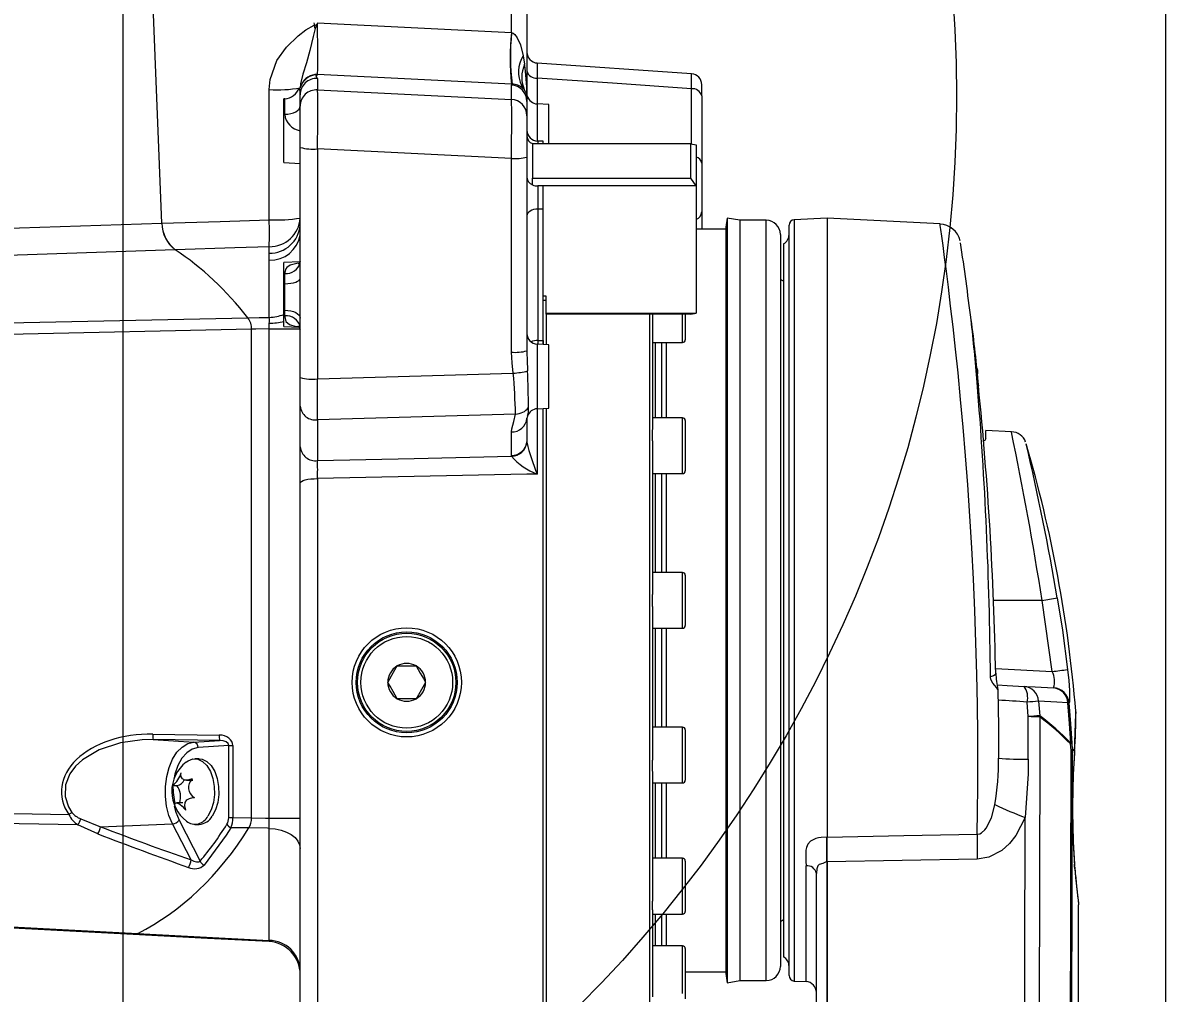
# Model space of a CAD drawing. Header units: millimetres. Extents: x 26 to 585, y 36 to 406.
# Drawn here: x 302.79 to 323.8, y 355.56 to 373.32 of the extents above; entities that cross this region are included whole.
import ezdxf

# ---------------------------------------------------------------- set-up
doc = ezdxf.new("R2010")
doc.units = ezdxf.units.MM
doc.styles.add('SLDTEXTSTYLE0', font='TXT', dxfattribs={"width": 0.605})
doc.dimstyles.new('SLDDIMSTYLE0', dxfattribs={"dimtxt": 3.5, "dimasz": 3.5, "dimexe": 0, "dimexo": 0.0625, "dimgap": 0.875, "dimtad": 1, "dimtoh": 1, "dimlfac": 10, "dimrnd": 1e-09, "dimzin": 12, "dimdsep": 46, "dimtxsty": 'SLDTEXTSTYLE0', "dimsah": 1, "dimcen": 0.09, "dimadec": 0, "dimazin": 0, "dimtfac": 1, "dimtdec": 3, "dimtofl": 0, "dimtmove": 0, "dimatfit": 3, "dimfxl": 1, "dimfrac": 2, "dimtolj": 1, "dimtzin": 12, "dimarcsym": 0})

# ---------------------------------------------------------------- blocks, each defined once
blk = doc.blocks.new('*D39')
at = {"color": 7, "linetype": 'Continuous', "lineweight": 0, "transparency": 16777216}
for p, q in [((287.911, 366.665), (287.911, 403.385)), ((304.611, 393.487), (304.611, 403.385)), ((304.611, 401.885), (287.911, 401.885))]:
    blk.add_line(p, q, dxfattribs=at)
for points in [[(287.911, 401.885), (291.411, 401.346), (291.411, 402.423)], [(304.611, 401.885), (301.111, 402.423), (301.111, 401.346)]]:
    blk.add_solid(points, dxfattribs=at)
at = {"color": 7, "linetype": 'Continuous', "lineweight": 0, "transparency": 16777216, "insert": (292.254, 406.397), "char_height": 3.5, "attachment_point": 1, "style": 'SLDTEXTSTYLE0'}
blk.add_mtext('167', dxfattribs=at)
blk = doc.blocks.new('*D40')
at = {"color": 7, "linetype": 'Continuous', "lineweight": 0, "transparency": 16777216}
for p, q in [((304.611, 393.487), (304.611, 403.385)), ((323.711, 346.587), (323.711, 403.385)), ((304.611, 401.885), (323.711, 401.885))]:
    blk.add_line(p, q, dxfattribs=at)
for points in [[(304.611, 401.885), (308.111, 401.346), (308.111, 402.423)], [(323.711, 401.885), (320.211, 402.423), (320.211, 401.346)]]:
    blk.add_solid(points, dxfattribs=at)
at = {"color": 7, "linetype": 'Continuous', "lineweight": 0, "transparency": 16777216, "insert": (310.154, 406.397), "char_height": 3.5, "attachment_point": 1, "style": 'SLDTEXTSTYLE0'}
blk.add_mtext('191', dxfattribs=at)
blk = doc.blocks.new('*D41')
at = {"color": 7, "linetype": 'Continuous', "lineweight": 0, "transparency": 16777216}
for p, q in [((304.611, 375.009), (304.611, 328.92)), ((322.211, 327.642), (322.211, 331.92)), ((304.611, 330.42), (322.211, 330.42)), ((322.211, 330.42), (331.234, 330.42))]:
    blk.add_line(p, q, dxfattribs=at)
for points in [[(304.611, 330.42), (308.111, 329.881), (308.111, 330.958)], [(322.211, 330.42), (318.711, 330.958), (318.711, 329.881)]]:
    blk.add_solid(points, dxfattribs=at)
at = {"color": 7, "linetype": 'Continuous', "lineweight": 0, "transparency": 16777216, "insert": (321.632, 334.932), "char_height": 3.5, "attachment_point": 1, "style": 'SLDTEXTSTYLE0'}
blk.add_mtext('176', dxfattribs=at)
blk = doc.blocks.new('*D42')
at = {"color": 7, "linetype": 'Continuous', "lineweight": 0, "transparency": 16777216}
for p, q in [((304.611, 375.009), (304.611, 338.652)), ((322.711, 347), (322.711, 338.652)), ((322.711, 340.152), (304.611, 340.152)), ((322.711, 340.152), (334.451, 340.152))]:
    blk.add_line(p, q, dxfattribs=at)
for points in [[(304.611, 340.152), (308.111, 339.614), (308.111, 340.691)], [(322.711, 340.152), (319.211, 340.691), (319.211, 339.614)]]:
    blk.add_solid(points, dxfattribs=at)
at = {"color": 7, "linetype": 'Continuous', "lineweight": 0, "transparency": 16777216, "insert": (324.849, 344.664), "char_height": 3.5, "attachment_point": 1, "style": 'SLDTEXTSTYLE0'}
blk.add_mtext('181', dxfattribs=at)
blk = doc.blocks.new('*D43')
at = {"color": 7, "linetype": 'Continuous', "lineweight": 0, "transparency": 16777216}
for p, q in [((304.611, 375.009), (304.611, 317.884)), ((321.511, 323.562), (321.511, 317.884)), ((321.511, 319.384), (304.611, 319.384)), ((321.511, 319.384), (331.234, 319.384))]:
    blk.add_line(p, q, dxfattribs=at)
for points in [[(304.611, 319.384), (308.111, 318.845), (308.111, 319.922)], [(321.511, 319.384), (318.011, 319.922), (318.011, 318.845)]]:
    blk.add_solid(points, dxfattribs=at)
at = {"color": 7, "linetype": 'Continuous', "lineweight": 0, "transparency": 16777216, "insert": (321.632, 323.895), "char_height": 3.5, "attachment_point": 1, "style": 'SLDTEXTSTYLE0'}
blk.add_mtext('169', dxfattribs=at)

msp = doc.modelspace()

# ---------------------------------------------------------------- linework, layer by layer
at = {"color": 7, "linetype": 'Continuous', "lineweight": 15}
for p, q in [((305.330072, 369.652567), (305.063062, 376.143668)), ((311.72669, 373.14255), (311.72669, 376.220665)), ((312.010989, 376.204989), (312.010989, 372.003708)), ((308.175391, 373.318885), (311.72669, 373.14255)), ((311.943934, 372.715411), (311.969542, 372.562967)), ((315.025164, 372.386239), (312.198048, 372.585366)), ((308.17669, 372.374068), (308.17669, 372.366557)), ((311.72669, 372.197805), (308.17669, 372.374068)), ((308.17669, 372.303722), (308.17669, 372.093854)), ((307.292391, 369.715152), (307.292391, 372.097657)), ((307.846561, 372.126386), (307.846797, 372.129784)), ((308.17669, 372.093854), (311.72669, 371.918962)), ((311.72669, 372.181306), (311.739901, 372.197149)), ((311.72669, 371.918962), (311.72669, 372.181306)), ((311.916773, 372.170005), (311.950146, 372.110734)), ((311.938038, 372.13224), (311.931678, 372.132538)), ((315.210989, 371.982739), (315.210989, 372.187767)), ((307.57669, 371.93136), (307.560989, 371.930537)), ((307.560989, 371.346269), (307.560989, 371.930537)), ((307.860989, 371.794746), (307.860989, 372.004614)), ((312.011959, 371.898876), (312.010989, 371.882198)), ((312.010989, 371.882198), (312.010989, 371.619866)), ((312.410989, 371.8253), (312.200522, 371.836326)), ((312.410989, 371.104214), (312.410989, 371.8253)), ((315.210989, 371.982739), (315.210989, 370.750914)), ((307.860989, 371.038566), (307.860989, 371.794746)), ((312.010989, 371.619866), (312.010989, 370.863686)), ((307.560989, 370.761988), (307.560989, 371.346269)), ((307.860989, 368.643937), (307.860989, 371.038566)), ((311.72669, 370.838712), (308.17669, 371.013592)), ((308.17669, 371.013592), (308.17669, 366.800366)), ((312.110989, 371.104214), (312.110989, 371.110246)), ((315.010989, 371.104214), (312.110989, 371.104214)), ((312.110989, 371.104214), (312.110989, 370.474885)), ((312.310989, 371.156285), (312.210989, 371.156285)), ((312.310989, 371.104214), (312.310989, 371.156285)), ((315.010989, 370.474885), (315.010989, 371.104214)), ((315.010989, 371.104214), (315.110989, 371.089421)), ((315.110989, 371.089421), (315.110989, 370.334242)), ((307.560989, 370.761988), (307.860989, 370.746265)), ((311.72669, 367.29053), (311.72669, 370.838712)), ((312.010989, 370.863686), (312.010989, 367.315505)), ((315.210989, 370.750914), (315.210989, 369.861505)), ((312.110989, 370.474885), (315.010989, 370.474885)), ((312.110989, 370.371924), (312.110989, 370.474885)), ((312.110989, 370.355068), (312.110989, 370.371924)), ((315.110989, 370.334242), (315.010989, 370.474885)), ((315.110989, 370.334242), (312.210989, 370.334242)), ((312.210989, 370.334242), (312.210989, 369.9123)), ((312.310989, 370.334242), (312.210989, 370.334242)), ((312.310989, 369.9123), (312.310989, 370.334242)), ((315.110989, 370.334242), (315.110989, 368.002806)), ((312.210989, 369.9123), (312.210989, 367.507003)), ((312.310989, 369.9123), (312.210989, 369.9123)), ((312.310989, 367.502735), (312.310989, 369.9123)), ((315.210989, 369.861505), (315.210989, 369.546268)), ((315.680347, 369.746266), (315.650989, 369.579766)), ((315.907199, 369.706259), (315.680347, 369.746266)), ((315.680347, 369.746266), (315.680347, 355.746267)), ((317.510988, 369.746266), (316.905755, 369.714544)), ((319.574749, 369.638107), (317.510988, 369.746266)), ((317.510988, 369.746266), (317.510988, 358.413813)), ((315.650989, 369.546268), (315.110989, 369.546268)), ((315.650989, 369.579766), (315.650989, 355.912761)), ((316.390989, 369.706259), (315.907199, 369.706259)), ((315.907199, 369.706259), (315.907199, 355.786262)), ((316.810989, 355.877844), (316.810989, 369.614682)), ((319.574543, 369.63701), (319.57465, 369.636236)), ((316.650989, 369.446264), (316.650989, 362.74626)), ((307.292391, 369.104729), (307.292391, 369.222341)), ((307.295057, 368.973074), (307.292391, 369.104729)), ((316.710989, 369.273064), (316.710989, 362.74626)), ((307.295057, 367.927704), (307.295057, 368.973074)), ((307.86053, 368.94624), (307.560989, 368.93054)), ((307.560989, 368.34626), (307.560989, 368.93054)), ((307.57669, 368.543134), (307.57669, 368.734691)), ((316.710989, 368.588529), (316.650989, 368.623171)), ((307.560989, 367.761991), (307.560989, 368.34626)), ((312.360989, 368.313668), (312.310989, 368.313668)), ((312.360989, 368.239746), (312.310989, 368.239746)), ((312.360989, 368.002806), (312.360989, 368.313668)), ((307.57669, 367.955361), (307.57669, 368.060599)), ((307.860989, 366.82534), (307.860989, 367.914329)), ((312.360989, 368.002806), (315.110989, 368.002806)), ((312.360989, 367.988024), (312.360989, 368.002806)), ((315.010989, 367.988024), (312.360989, 367.988024)), ((312.360989, 367.988024), (312.360989, 367.427919)), ((314.260989, 362.74626), (314.260989, 367.988024)), ((314.310989, 367.988024), (314.310989, 365.878127)), ((314.910989, 367.988024), (314.910989, 367.517851)), ((315.010989, 367.988024), (315.110989, 368.002806)), ((306.971588, 358.763824), (306.971588, 367.711089)), ((307.292391, 367.717955), (307.860989, 367.717955)), ((307.292391, 358.758006), (307.292391, 367.717955)), ((307.560989, 367.761991), (307.839873, 367.747376)), ((312.410989, 367.425297), (312.200522, 367.436335)), ((312.210989, 367.507003), (312.310989, 367.502735)), ((312.310989, 367.502735), (312.310989, 367.430542)), ((312.310989, 367.430542), (312.310989, 367.502735)), ((312.410989, 366.267226), (312.410989, 367.425297)), ((314.310989, 367.467854), (314.860989, 367.467854)), ((314.474387, 367.467854), (314.474387, 366.089127)), ((314.560989, 367.467854), (314.560989, 366.089127)), ((312.010989, 367.315505), (312.012368, 367.270813)), ((307.860989, 366.30132), (307.860989, 366.82534)), ((308.17669, 366.800366), (311.761154, 366.906569)), ((320.260989, 366.966043), (320.260989, 366.894923)), ((307.860989, 365.55594), (307.860989, 366.30132)), ((311.802824, 366.159199), (308.17669, 366.051755)), ((312.200522, 366.256199), (312.410989, 366.267226)), ((312.310989, 354.818342), (312.310989, 366.261981)), ((312.360989, 366.264603), (312.360989, 354.796264)), ((308.17669, 366.051755), (308.17669, 365.306387)), ((312.010989, 366.081271), (312.010989, 365.65182)), ((314.860989, 366.089127), (314.310989, 366.089127)), ((314.910989, 366.039119), (314.910989, 365.904103)), ((311.72669, 365.402267), (311.72669, 365.831719)), ((314.310989, 365.668509), (314.310989, 365.869842)), ((314.910989, 365.904103), (314.910989, 365.117119)), ((320.880701, 365.834961), (320.41099, 365.859578)), ((320.41099, 365.711091), (320.41099, 365.859578)), ((307.860989, 364.893971), (307.860989, 365.55594)), ((312.010989, 365.65182), (312.011332, 365.641473)), ((314.310989, 365.668509), (314.310989, 362.855218)), ((311.727546, 365.385709), (311.72669, 365.402267)), ((307.860989, 354.897813), (307.860989, 364.893971)), ((308.17669, 364.975403), (308.17669, 354.600231)), ((314.310989, 365.067122), (314.860989, 365.067122)), ((314.474387, 365.067122), (314.474387, 363.257263)), ((314.560989, 365.067122), (314.560989, 363.257263)), ((314.860989, 363.257263), (314.310989, 363.257263)), ((314.910989, 363.207267), (314.910989, 362.922678)), ((314.310989, 362.637303), (314.310989, 362.855218)), ((314.910989, 362.922678), (314.910989, 362.285266)), ((314.260989, 354.796264), (314.260989, 362.74626)), ((314.310989, 362.637303), (314.310989, 359.824012)), ((316.650989, 362.74626), (316.650989, 356.046263)), ((316.710989, 362.74626), (316.710989, 356.219468)), ((321.626841, 361.445449), (321.441079, 362.74626)), ((314.310989, 362.23527), (314.860989, 362.23527)), ((314.474387, 362.23527), (314.474387, 360.425411)), ((314.560989, 362.23527), (314.560989, 360.425411)), ((309.637784, 361.546264), (309.984194, 361.546264)), ((321.649644, 361.14466), (321.65176, 361.144553)), ((309.984194, 360.94626), (309.637784, 360.94626)), ((321.187866, 360.618041), (321.169621, 360.882101)), ((321.376406, 360.901521), (321.401166, 360.634492)), ((321.93416, 360.87198), (321.93203, 360.872088)), ((322.061256, 360.716377), (322.061293, 360.717712)), ((322.06193, 360.673282), (322.061909, 360.672984)), ((305.164885, 360.299096), (306.37988, 360.281394)), ((314.860989, 360.425411), (314.310989, 360.425411)), ((314.910989, 360.375402), (314.910989, 359.914408)), ((305.168334, 360.199306), (305.913626, 360.150514)), ((306.383328, 360.181616), (305.168334, 360.199306)), ((305.913626, 360.150514), (306.383328, 360.181616)), ((306.552378, 360.087858), (305.991693, 360.050724)), ((306.552378, 360.087858), (306.626997, 360.087858)), ((306.552378, 358.770094), (306.552378, 360.087858)), ((306.626997, 360.087858), (306.626997, 358.770094)), ((321.973457, 360.000549), (321.965477, 360.118029)), ((321.98639, 360.13324), (321.994462, 360.014329)), ((306.010997, 359.846268), (305.931144, 359.846268)), ((314.910989, 359.914408), (314.910989, 359.453402)), ((321.994925, 359.99764), (321.970346, 348.967073)), ((321.994462, 360.014329), (322.036979, 360.014329)), ((322.037443, 359.99764), (321.994925, 359.99764)), ((322.035787, 359.98076), (322.034668, 359.950111)), ((322.035787, 359.98076), (322.037443, 359.99764)), ((322.037617, 359.984992), (322.037286, 359.979008)), ((314.310989, 359.622691), (314.310989, 359.824012)), ((305.779784, 359.453056), (305.895304, 359.453056)), ((314.310989, 359.614406), (314.310989, 357.237695)), ((305.526473, 359.356914), (305.611207, 359.356914)), ((314.310989, 359.403405), (314.860989, 359.403405)), ((314.474387, 359.403405), (314.474387, 358.024673)), ((314.560989, 359.403405), (314.560989, 358.024673)), ((305.711457, 359.039471), (305.595937, 359.039471)), ((322.005994, 358.734093), (322.005994, 359.1341)), ((322.005994, 359.1341), (322.006624, 359.1341)), ((322.006624, 358.734093), (322.006624, 359.1341)), ((322.006813, 359.134064), (322.006946, 359.178827)), ((304.158681, 358.472208), (303.790816, 358.6345)), ((303.844071, 358.746527), (304.205342, 358.602045)), ((304.205342, 358.602045), (305.52203, 358.656708)), ((305.863412, 357.996271), (305.52203, 358.656708)), ((305.64331, 358.721761), (306.030038, 357.973603)), ((305.931144, 358.646266), (306.010997, 358.646266)), ((306.552378, 358.770094), (306.626997, 358.770094)), ((306.921152, 358.579341), (306.593283, 358.585081)), ((306.626997, 358.770094), (306.971588, 358.763824)), ((307.292391, 358.758006), (307.860989, 358.758006)), ((307.292391, 356.521962), (307.292391, 358.57285)), ((322.005994, 358.734093), (322.006624, 358.734093)), ((317.500522, 358.41401), (317.510988, 358.413813)), ((317.510988, 357.959835), (317.510988, 358.413813)), ((314.860989, 358.024673), (314.310989, 358.024673)), ((314.910989, 357.974676), (314.910989, 357.337258)), ((317.500522, 357.960013), (317.500522, 353.374735)), ((317.510988, 357.959835), (317.500522, 357.960013)), ((320.256548, 358.008049), (317.510988, 357.959835)), ((317.510988, 357.959835), (317.510988, 303.959824)), ((317.310989, 354.371903), (317.310989, 357.748989)), ((322.038827, 357.86101), (322.034221, 357.909451)), ((322.035787, 357.887427), (322.034595, 357.918767)), ((314.910989, 357.337258), (314.910989, 357.052676)), ((314.310989, 357.083605), (314.310989, 357.237695)), ((322.110986, 349.96473), (322.110986, 357.173548)), ((314.310989, 357.083605), (314.310989, 355.490009)), ((314.310989, 357.002673), (314.860989, 357.002673)), ((314.474387, 357.002673), (314.474387, 356.420557)), ((314.560989, 357.002673), (314.560989, 356.420557)), ((316.650989, 356.869356), (316.710989, 356.903998)), ((304.889673, 356.648348), (304.800545, 356.629107)), ((314.860989, 356.420557), (314.310989, 356.420557)), ((314.910989, 356.370554), (314.910989, 355.583582)), ((314.910989, 355.946265), (315.650989, 355.946265)), ((315.650989, 355.912761), (315.680347, 355.746267)), ((315.680347, 355.746267), (315.907199, 355.786262)), ((315.907199, 355.786262), (316.390989, 355.786262)), ((316.905755, 355.777983), (317.121456, 355.766682)), ((314.910989, 355.583582), (314.910989, 355.448554))]:
    msp.add_line(p, q, dxfattribs=at)
at = {"color": 8, "linetype": 'Continuous', "lineweight": 15}
for p, q in [((312.200522, 372.310815), (312.200522, 371.836326)), ((315.021457, 371.102665), (315.021457, 372.113774)), ((307.57669, 371.646128), (307.57669, 371.93136)), ((312.200522, 371.836326), (312.200522, 371.156559)), ((312.210989, 371.156285), (312.210989, 371.104214)), ((316.905755, 369.714544), (316.905755, 362.74626)), ((316.390989, 362.74626), (316.390989, 369.706259)), ((314.860989, 367.467854), (314.860989, 367.988024)), ((312.200522, 367.436335), (312.200522, 366.256199)), ((312.210989, 367.507003), (312.208187, 367.439304)), ((314.360989, 367.467854), (314.360989, 366.089127)), ((312.200522, 366.256199), (312.200522, 365.059874)), ((314.860989, 365.939448), (314.860989, 366.089127)), ((314.860989, 365.067122), (314.860989, 365.939448)), ((314.360989, 365.067122), (314.360989, 363.257263)), ((314.860989, 362.941811), (314.860989, 363.257263)), ((314.860989, 362.23527), (314.860989, 362.941811)), ((316.390989, 355.786262), (316.390989, 362.74626)), ((316.905755, 362.74626), (316.905755, 355.777983)), ((321.441079, 362.74626), (320.552722, 362.74626)), ((314.360989, 362.23527), (314.360989, 360.425411)), ((320.591139, 361.499725), (321.626841, 361.445449)), ((314.860989, 359.914408), (314.860989, 360.425411)), ((314.860989, 359.403405), (314.860989, 359.914408)), ((322.036486, 359.968708), (322.037443, 359.99764)), ((322.036979, 360.014329), (322.037617, 359.984992)), ((314.360989, 359.403405), (314.360989, 358.024673)), ((314.860989, 357.318125), (314.860989, 358.024673)), ((317.121456, 355.766682), (317.121456, 357.888011)), ((322.041552, 357.829891), (322.035787, 357.887427)), ((314.860989, 357.002673), (314.860989, 357.318125)), ((314.360989, 357.002673), (314.360989, 356.420557)), ((314.860989, 355.548225), (314.860989, 356.420557))]:
    msp.add_line(p, q, dxfattribs=at)
at = {"color": 7, "linetype": 'Continuous', "lineweight": 15, "flags": 128}
for points in [[(307.292391, 372.097657), (307.308858, 372.281204), (307.434505, 372.631047), (307.607063, 372.874091), (307.823003, 373.081014), (307.962322, 373.194192), (308.117829, 373.276768)], [(308.136135, 373.214684), (308.097827, 373.069463), (308.03786, 372.81637), (307.973901, 372.590671), (307.908361, 372.380255), (307.866478, 372.205231), (307.860989, 372.129021)], [(311.729739, 373.14193), (311.759699, 373.129974), (311.787273, 373.10848), (311.833505, 373.047827), (311.891806, 372.91672), (311.943934, 372.715411)], [(307.921205, 372.242329), (307.921652, 372.242902), (307.904304, 372.22117), (307.877112, 372.177968), (307.855593, 372.122715)], [(308.17669, 372.366557), (308.147918, 372.342918), (308.165057, 372.316871), (308.17669, 372.303722)], [(315.021457, 372.113774), (313.580221, 372.214601), (312.200522, 372.310815)], [(311.936645, 372.126041), (311.922811, 372.144137), (311.910982, 372.167251)], [(311.929303, 372.147749), (311.923122, 372.148106), (311.920713, 372.148237)], [(307.57669, 371.646128), (307.63293, 371.650396), (307.686587, 371.66004), (307.735732, 371.674691), (307.778602, 371.693824), (307.813654, 371.716771), (307.839632, 371.742687), (307.855601, 371.770654), (307.860989, 371.799658)], [(312.125861, 371.104214), (312.122531, 371.105454), (312.110989, 371.110246)], [(305.330072, 369.652567), (306.39689, 369.686649), (307.292391, 369.715152)], [(312.210989, 369.9123), (312.171971, 369.90988), (312.134453, 369.902716), (312.099875, 369.891093), (312.069568, 369.875441), (312.044695, 369.856367), (312.026213, 369.8346), (312.014832, 369.810996), (312.010989, 369.786439)], [(291.495288, 369.196663), (301.59984, 369.532249), (305.330072, 369.652567)], [(305.574167, 369.165752), (301.59984, 369.033358), (291.210989, 368.676684), (291.113231, 368.673251)], [(307.292391, 369.222341), (306.663065, 369.201658), (305.574167, 369.165752)], [(307.861309, 368.948458), (307.860113, 368.945048), (307.847551, 368.922005), (307.825813, 368.900893), (307.826244, 368.901036)], [(307.57669, 368.543134), (307.63293, 368.545935), (307.686587, 368.552265), (307.735732, 368.561886), (307.778602, 368.57445), (307.813654, 368.589506), (307.839632, 368.60653), (307.855601, 368.624888), (307.860989, 368.643937)], [(307.57669, 368.060599), (307.63293, 368.056522), (307.686587, 368.047343), (307.735732, 368.033383), (307.778602, 368.015144), (307.813654, 367.993293), (307.839632, 367.968605), (307.855601, 367.941962), (307.860989, 367.914329)], [(290.682914, 367.570076), (302.509076, 367.827366), (306.904196, 367.919586)], [(306.904196, 367.919586), (307.111882, 367.923901), (307.295057, 367.927704)], [(307.292391, 367.717955), (307.292993, 367.733035), (307.294884, 367.822705)], [(306.971588, 367.711089), (302.509076, 367.614529), (290.682914, 367.348836)], [(307.292391, 367.717955), (307.046031, 367.712686), (306.971588, 367.711089)], [(311.761154, 366.906569), (311.739383, 367.098532), (311.72669, 367.29053)], [(311.72669, 365.831719), (311.732413, 365.890608), (311.773337, 366.024826), (311.802824, 366.159199)], [(312.021651, 366.122542), (312.013278, 366.095422), (312.010989, 366.081271)], [(320.41099, 365.711091), (320.392472, 365.676854), (320.371357, 365.66448)], [(308.17669, 365.306387), (309.944788, 365.346048), (311.727546, 365.385709)], [(307.860989, 364.893971), (307.867143, 364.910398), (307.885352, 364.926157), (307.914869, 364.940594), (307.954483, 364.953122), (308.002569, 364.963219), (308.057154, 364.970479), (308.115999, 364.974592), (308.17669, 364.975403)], [(312.200522, 365.059874), (312.010989, 365.05594), (309.944788, 365.012751), (308.17669, 364.975403)], [(321.720693, 362.796388), (321.814234, 362.203703), (321.908711, 361.479745)], [(309.464579, 361.246262), (309.540305, 361.377428), (309.596196, 361.474238), (309.637784, 361.546264)], [(309.984194, 361.546264), (310.05992, 361.415098), (310.115811, 361.3183), (310.157399, 361.246262)], [(320.634319, 361.111472), (320.609314, 361.152694), (320.577422, 361.188255), (320.540174, 361.233864), (320.506049, 361.297009), (320.497373, 361.339591), (320.497032, 361.348222)], [(321.908711, 361.479745), (321.929213, 361.278937), (321.942179, 361.099706), (321.946353, 360.964916), (321.94195, 360.887847), (321.93416, 360.87198)], [(309.637784, 360.94626), (309.562058, 361.077426), (309.506167, 361.174236), (309.464579, 361.246262)], [(310.157399, 361.246262), (310.081674, 361.115108), (310.025782, 361.018298), (309.984194, 360.94626)], [(320.626622, 361.19828), (320.805367, 361.18891), (321.113121, 361.172781)], [(320.634319, 361.111472), (320.643753, 360.439585), (320.646224, 359.86049)], [(321.113121, 361.172781), (321.313418, 361.162279), (321.649644, 361.14466)], [(321.912967, 360.872994), (321.713755, 360.88358), (321.376406, 360.901521)], [(321.967276, 360.134766), (321.943886, 360.49026), (321.912967, 360.872994)], [(321.93203, 360.872088), (321.962979, 360.489033), (321.98639, 360.13324)], [(322.061028, 360.708235), (322.060705, 360.696612), (322.060039, 360.673223)], [(321.399759, 360.612092), (321.398511, 360.024426), (321.393341, 357.625554), (321.376756, 350.26742), (321.35831, 346.587853), (321.277367, 342.909596), (321.092512, 338.710312), (320.882016, 334.51216), (320.473727, 326.115219), (320.381074, 324.019037), (320.31422, 321.921877), (320.280427, 319.822494), (320.268846, 317.722777), (320.243045, 309.317056)], [(305.168334, 360.199306), (304.968231, 360.195158), (304.570838, 360.139463), (304.177869, 360.009191), (303.878305, 359.830115), (303.750163, 359.712503), (303.642423, 359.568892), (303.563167, 359.369657), (303.557303, 359.154258), (303.618563, 358.96729), (303.682341, 358.862767)], [(305.52203, 358.656708), (305.458788, 358.807764), (305.415246, 358.976958), (305.393206, 359.157286), (305.393578, 359.341285), (305.416347, 359.521363), (305.460571, 359.690068), (305.524423, 359.840427), (305.605263, 359.966216), (305.699747, 360.062239), (305.803971, 360.124526), (305.913626, 360.150514)], [(305.776507, 359.788487), (305.808116, 359.810386), (305.896431, 359.84349), (305.986927, 359.839068), (306.073918, 359.797392), (306.151938, 359.721098), (306.216085, 359.614966), (306.262328, 359.48566), (306.287761, 359.341321), (306.290787, 359.190998), (306.271215, 359.044156), (306.230276, 358.91001), (306.17054, 358.797)], [(306.010997, 359.846268), (306.066779, 359.839068), (306.153771, 359.797392), (306.231791, 359.721098), (306.295937, 359.614966), (306.34218, 359.48566), (306.367614, 359.341321), (306.370639, 359.190998), (306.351068, 359.044156), (306.310128, 358.91001), (306.250393, 358.797)], [(321.188056, 359.839759), (321.185113, 359.571348), (321.133687, 358.771489)], [(321.948934, 348.969952), (321.967798, 357.359336), (321.973457, 360.000549)], [(322.034546, 359.951422), (322.036192, 359.968517), (322.036207, 359.968672)], [(322.034623, 359.951327), (322.035434, 359.959815), (322.036432, 359.969828)], [(305.881871, 359.478257), (305.799575, 359.454356), (305.74621, 359.456811), (305.705552, 359.478603), (305.683409, 359.51483), (305.67834, 359.563647), (305.682053, 359.589217)], [(290.682914, 359.071527), (301.27646, 358.868633), (303.625623, 358.825062)], [(305.566354, 359.014282), (305.585092, 359.038172), (305.614276, 359.035716), (305.654244, 359.013925), (305.697647, 358.977697), (305.744331, 358.928881), (305.766172, 358.903311)], [(305.766172, 358.903311), (305.747195, 358.987925), (305.757017, 359.046088), (305.78819, 359.093187), (305.834093, 359.122215), (305.893285, 359.135042), (305.92393, 359.135292)], [(320.256548, 358.465807), (320.304517, 358.47486), (320.333532, 358.488766), (320.396421, 358.542732), (320.420939, 358.573751), (320.515355, 358.764956), (320.57917, 359.006081), (320.579473, 359.007619)], [(303.790816, 358.6345), (301.27646, 358.679364), (290.682914, 358.874319)], [(306.593283, 358.585081), (306.506354, 358.44811), (306.104656, 357.901285)], [(307.292391, 358.57285), (307.261919, 358.573381), (306.921152, 358.579341)], [(306.971588, 358.763824), (307.222541, 358.75927), (307.292391, 358.758006)], [(307.292391, 358.57285), (307.294212, 358.66001), (307.292391, 358.758006)], [(307.292391, 358.57285), (307.404872, 358.562539), (307.512185, 358.539293), (307.610476, 358.503953), (307.696214, 358.45779), (307.766319, 358.402459), (307.818275, 358.339945), (307.850214, 358.272497), (307.860989, 358.202533)], [(319.981351, 309.334091), (320.007054, 317.729245), (320.018627, 319.830761), (320.052411, 321.931938), (320.119352, 324.033515), (320.212164, 326.134107), (320.6203, 334.52929), (320.83073, 338.726638), (321.015533, 342.925117), (321.082801, 345.564882), (321.108541, 348.205725), (321.116017, 350.846736), (321.133687, 358.771489)], [(321.133687, 358.771489), (321.132883, 358.769439), (320.96182, 358.440463), (320.846931, 358.29576), (320.706219, 358.168755), (320.467757, 358.043782), (320.256548, 358.008049)], [(317.500522, 358.41401), (317.396114, 358.408211), (317.348044, 358.399449), (317.302731, 358.386795), (317.249632, 358.364872), (317.20551, 358.337388), (317.153468, 358.281646), (317.13895, 358.253542), (317.127801, 358.220921), (317.118773, 358.17254), (317.114725, 358.112411), (317.115294, 358.053575), (317.119422, 357.965986), (317.121456, 357.888011)], [(317.500522, 357.960013), (317.502864, 358.200161), (317.500522, 358.41401)], [(317.510988, 358.413813), (318.90886, 358.4402), (320.256548, 358.465807)], [(305.863412, 357.996271), (305.911803, 357.972697), (305.96094, 357.959882), (306.002431, 357.960282), (306.026252, 357.970319), (306.030038, 357.973603)], [(317.500522, 357.960013), (317.491006, 357.95959), (317.480286, 357.956825), (317.428733, 357.928053), (317.407001, 357.921521), (317.385838, 357.918862), (317.360385, 357.909898), (317.339077, 357.887939), (317.317261, 357.829843), (317.310989, 357.748989)], [(322.037683, 357.873044), (322.039044, 357.858727), (322.057325, 357.675437), (322.073369, 357.521562), (322.086795, 357.397977), (322.097263, 357.305221), (322.104477, 357.243512), (322.108211, 357.212571), (322.108675, 357.208828), (322.109141, 357.204882)], [(290.682914, 357.396082), (297.729365, 357.025109), (304.889673, 356.648348)], [(304.800545, 356.629107), (297.729365, 356.999693), (290.682914, 357.368986)], [(307.292391, 356.498519), (306.164993, 356.5576), (304.800545, 356.629107)], [(304.889673, 356.648348), (305.110201, 356.636749), (307.292391, 356.521962)], [(307.292391, 356.498519), (307.292717, 356.499056), (307.292391, 356.521962)]]:
    msp.add_lwpolyline(points, dxfattribs=at)
at = {"color": 8, "linetype": 'Continuous', "lineweight": 15, "flags": 128}
for points in [[(315.021457, 372.113774), (315.022497, 372.181545), (315.024531, 372.325585), (315.025046, 372.386883), (315.024858, 372.38184)], [(312.017228, 371.981631), (312.017776, 371.983204), (312.014998, 371.951089), (312.011959, 371.898876)], [(320.256548, 358.465807), (320.262531, 358.88463), (320.2662, 359.328268), (320.267089, 359.800313), (320.264704, 360.293124), (320.258187, 360.833905), (320.24719, 361.391769), (320.231158, 361.971555), (320.210034, 362.561271), (320.184863, 363.133977), (320.155034, 363.707898), (320.120229, 364.287339), (320.08123, 364.859567), (320.040554, 365.395103), (319.997115, 365.915952), (319.950924, 366.425298), (319.903409, 366.911433), (319.857979, 367.347036), (319.813038, 367.754517), (319.76886, 368.135605), (319.72704, 368.480883), (319.69028, 368.773351), (319.657344, 369.027446), (319.628637, 369.243298), (319.605393, 369.41447), (319.588848, 369.534455), (319.578402, 369.609437), (319.574409, 369.637952), (319.574543, 369.63701)], [(307.847768, 368.922398), (307.796776, 368.915544), (307.679374, 368.881665), (307.615685, 368.839703), (307.599396, 368.819557), (307.57754, 368.753848), (307.57669, 368.734691)], [(307.57669, 367.955361), (307.577243, 367.935381), (307.599739, 367.853544), (307.664086, 367.797528), (307.783454, 367.762432), (307.815613, 367.75882)], [(312.012368, 367.270813), (312.016066, 367.150972), (312.024775, 366.94691)], [(320.278383, 366.67305), (320.274439, 366.695962), (320.254087, 366.736243)], [(320.595027, 361.397562), (320.586172, 361.380849), (320.552639, 361.363397), (320.497032, 361.348222)], [(305.991693, 360.050724), (305.884584, 360.023496), (305.783794, 359.957419), (305.694361, 359.855781), (305.620757, 359.723685), (305.566659, 359.567712), (305.545385, 359.469674)], [(305.552359, 358.986078), (305.582352, 358.870576), (305.64331, 358.721761)]]:
    msp.add_lwpolyline(points, dxfattribs=at)
at = {"color": 7, "linetype": 'Continuous', "lineweight": 0}
msp.add_circle((296.33549, 371.983558), 23.539379, dxfattribs=at)
at = {"color": 7, "linetype": 'Continuous', "lineweight": 15}
for centre, radius in [((309.810981, 361.246272), 0.999996), ((309.810989, 361.246264), 0.925), ((309.810989, 361.246264), 0.9), ((309.810989, 361.246264), 0.84)]:
    msp.add_circle(centre, radius, dxfattribs=at)
for centre, radius, start, end in [((308.108208, 373.368987), 0.09272, 275.9559677, 317.7667468), ((306.991237, 373.776583), 1.275352, 333.8588771, 338.3792758), ((292.404631, 368.609851), 16.391605, 16.315496, 16.5417444), ((317.062828, 372.670177), 5.357006, 174.9411733, 185.0588267), ((316.168203, 372.717228), 4.458738, 174.5341881, 186.6983748), ((312.210992, 372.785467), 0.200003, 180.0297352, 266.6450781), ((312.474338, 372.323064), 0.558903, 154.5807424, 205.4192576), ((312.178958, 372.482215), 0.172751, 193.5125672, 277.1708739), ((308.160768, 372.004366), 0.299779, 86.9554416, 179.9526461), ((315.010994, 372.188919), 0.199995, 0.001377, 85.6020923), ((307.429307, 374.785254), 2.691082, 267.0836654, 279.2308222), ((307.560989, 372.230954), 0.3, 273, 340.3952413), ((308.160785, 371.79448), 0.299796, 86.9589684, 179.9491192), ((311.71125, 371.881964), 0.29974, 0.0446817, 87.0472363), ((311.748893, 371.92686), 0.273253, 11.6034151, 46.1537856), ((315.04302, 371.942375), 0.172751, 13.5125544, 97.170676), ((311.711275, 371.619645), 0.299714, 0.0423647, 87.051834), ((312.210989, 372.036057), 0.2, 195.7444587, 267), ((312.210989, 371.356282), 0.2, 180, 270), ((312.164532, 371.254472), 0.153843, 183.5829955, 249.6329991), ((308.095491, 371.995033), 0.984795, 256.2242234, 274.7295488), ((311.794812, 371.693899), 0.857896, 265.4455543, 284.5949986), ((312.164522, 370.499287), 0.153834, 183.5852918, 249.6355609), ((312.209898, 370.579498), 0.245259, 246.2165675, 270.2549351), ((307.300593, 369.783924), 0.561643, 269.1632156, 356.1810005), ((307.429307, 372.402749), 2.691082, 267.0836654, 279.2308222), ((300.756188, 369.468746), 6.540846, 357.8410526, 2.1589474), ((316.910989, 369.614682), 0.1, 93, 180), ((305.931585, 369.64957), 0.601521, 179.7144831, 233.5450025), ((305.954075, 369.660846), 0.624058, 180.760153, 232.4993326), ((307.305233, 369.661966), 0.557385, 268.679767, 355.6180525), ((316.390989, 369.446264), 0.26, 0, 90), ((319.561574, 369.242391), 0.391323, 12.9188459, 88.1276297), ((307.308248, 369.534928), 0.562009, 268.6550165, 350.0936072), ((316.610989, 369.446264), 0.2, 300, 0), ((256.698491, 359.884254), 63.947238, 7.18623622, 8.46322843), ((307.608177, 368.992324), 0.25955, 263.0320315, 346.9161606), ((300.38507, 368.301866), 7.195666, 358.0785363, 1.9214637), ((275.139068, 368.279133), 32.723954, 359.3612576, 0.6387424), ((306.627219, 367.71492), 0.34439, 359.3626308, 36.4617082), ((306.629236, 367.715572), 0.342381, 359.2497517, 36.5745874), ((306.319675, 367.876813), 0.976708, 356.8242378, 2.9867116), ((307.607703, 367.697424), 0.259794, 12.8513414, 96.8559902), ((275.389752, 362.988081), 45.020631, 4.7756495, 6.2428201), ((284.948159, 363.32525), 35.492832, 5.4155037, 7.3931056), ((307.757649, 367.670172), 0.11318, 19.9814835, 57.9972686), ((312.210989, 367.636057), 0.2, 180, 267), ((314.860989, 367.517854), 0.05, 270, 0), ((311.794812, 368.145718), 0.857896, 265.4455543, 284.5949986), ((320.210989, 366.966048), 0.05, 0, 37.7773557), ((308.095491, 367.781807), 0.984795, 256.2242234, 274.7295488), ((311.649558, 368.51738), 1.614671, 273.9630945, 283.4372263), ((299.173082, 365.829863), 12.634036, 1.4937193, 4.8888316), ((282.874224, 365.887021), 29.169813, 0.7641547, 2.0823079), ((247.352585, 360.749631), 73.146896, 0.46887975, 4.69454913), ((256.024718, 360.170742), 64.580477, 1.08846863, 5.77857407), ((308.140804, 366.330824), 0.281366, 186.0190407, 277.327519), ((311.796947, 366.473268), 0.314124, 271.0721045, 321.1089438), ((312.210989, 366.056471), 0.2, 93, 160.714995), ((311.7368, 366.10692), 0.275386, 267.8961356, 354.6560123), ((314.860989, 366.039122), 0.05, 0, 90), ((320.878938, 365.552804), 0.27868, 19.2908523, 89.6977944), ((308.1408, 365.585452), 0.281363, 186.0208545, 277.3283681), ((311.736812, 365.677455), 0.275373, 267.8935717, 354.6585762), ((311.726297, 365.672416), 0.28671, 270.2496329, 353.8042105), ((315.446817, 366.437444), 3.526489, 193.0447636, 202.9940153), ((297.394895, 358.671716), 24.750294, 4.7416296, 16.2835514), ((275.475949, 354.933662), 46.908408, 9.6493934, 13.1578304), ((304.678998, 365.140895), 3.501604, 357.2910865, 2.7089135), ((312.591075, 366.132994), 1.14198, 220.8724124, 250.0014447), ((314.860989, 365.117122), 0.05, 270, 0), ((314.860989, 363.207264), 0.05, 0, 90), ((319.990555, 371.642288), 9.013508, 279.2607511, 281.0665746), ((314.860989, 362.285264), 0.05, 270, 0), ((309.810989, 361.246264), 0.34641, 120, 180), ((309.810989, 361.246264), 0.34641, 60, 120), ((309.810989, 361.246264), 0.34641, 0, 60), ((322.745992, 361.533333), 2.153699, 183.0943071, 191.2927452), ((320.181806, 374.497104), 13.131406, 276.3178652, 277.5568344), ((321.262333, 361.263781), 0.40727, 342.9772509, 26.4912304), ((309.810989, 361.246264), 0.34641, 180, 240), ((309.810989, 361.246264), 0.34641, 300, 0), ((320.822736, 360.965507), 0.356772, 346.4804062, 35.5189396), ((321.089723, 360.886669), 0.287068, 2.9656033, 85.3248883), ((321.626229, 360.858512), 0.287104, 2.8912527, 85.3218351), ((321.633694, 360.845572), 0.299513, 5.0789729, 86.9472588), ((321.635802, 360.845442), 0.299536, 5.083003, 86.945948), ((309.810989, 361.246264), 0.34641, 240, 300), ((320.203727, 350.493676), 10.433232, 84.6880298, 87.6157417), ((323.087254, 341.572909), 19.40418, 95.0582814, 95.6715559), ((321.91816, 360.781242), 0.091899, 81.3189865, 93.2390309), ((308.429655, 360.776891), 13.632237, 356.6435543, 359.7458097), ((322.130592, 349.785831), 10.873155, 93.8465783, 94.9739111), ((107.258354, 360.176881), 213.929967, 359.9097102, 0.11815356), ((321.184114, 356.707477), 3.910566, 86.8388583, 89.9450193), ((321.100499, 360.64213), 0.300764, 354.2683281, 358.5448329), ((318.210415, 356.389275), 5.291891, 44.7985886, 52.9375421), ((318.172171, 356.40603), 5.320366, 44.4945992, 52.6334334), ((305.717925, 360.268255), 0.553899, 176.8080874, 187.1506613), ((306.932783, 360.250555), 0.553762, 176.8076097, 187.1515048), ((314.860989, 360.375407), 0.05, 0, 90), ((305.896252, 360.056491), 0.095615, 356.5423111, 79.5310231), ((321.681374, 360.157024), 0.286767, 352.1846001, 355.5483709), ((321.954261, 360.15543), 0.039046, 286.6934633, 325.3690512), ((321.969667, 360.044239), 0.090559, 79.3584863, 91.5128454), ((316.02054, 359.793478), 4.62617, 350.2195877, 0.8299755), ((321.07339, 363.934016), 4.095862, 264.0136233, 271.6042368), ((321.963565, 360.038525), 0.039244, 284.6004624, 321.9351069), ((321.970287, 359.89647), 0.104127, 76.3128224, 88.2551754), ((321.692588, 359.997596), 0.302338, 0.0083725, 3.1727721), ((331.070032, 359.238997), 9.064646, 175.3062182, 180.6630477), ((330.119481, 359.272004), 8.11307, 175.2067774, 180.658048), ((321.737885, 359.997642), 0.3, 354.4214485, 357.582379), ((321.73811, 359.997679), 0.299333, 359.9924866, 3.188658), ((306.18665, 359.247549), 0.677652, 127.5734827, 233.0634555), ((305.231713, 359.725837), 0.470607, 308.4411761, 343.1236888), ((305.588149, 359.50789), 0.152727, 278.6837576, 342.4517637), ((306.031191, 359.322507), 0.215765, 133.7926288, 240.1904029), ((314.860989, 359.453407), 0.05, 270, 0), ((312.100551, 359.989684), 6.606598, 185.4933269, 188.4902166), ((305.313819, 359.148111), 0.35733, 342.3000324, 35.8200695), ((323.906169, 366.047169), 7.786025, 244.7058839, 249.1400836), ((305.185445, 356.540233), 2.766493, 122.9102354, 124.3208346), ((304.067416, 359.041158), 0.491811, 206.0648948, 235.777373), ((304.001261, 359.135859), 0.419867, 220.5735396, 248.0139716), ((305.93557, 358.911281), 0.261288, 233.1754108, 334.0632895), ((305.990436, 358.944392), 0.298834, 273.9452376, 330.4473654), ((303.540609, 358.822113), 0.312733, 323.1362143, 346.0133384), ((303.853257, 358.655276), 0.356086, 329.06199, 351.4027263), ((305.50931, 358.826003), 0.169772, 274.2970104, 322.1196823), ((306.321162, 358.767215), 0.231234, 328.6629988, 0.7134915), ((306.651079, 358.730711), 0.156679, 212.3140062, 248.3534782), ((306.127784, 358.765484), 0.499234, 338.8163312, 0.5291262), ((306.62464, 358.75954), 0.346974, 328.7118634, 0.707463), ((306.624718, 358.759518), 0.346896, 328.7081759, 0.7111505), ((332.521683, 358.680273), 10.515827, 179.7067585, 184.3239472), ((331.559011, 358.653388), 9.552488, 179.5160353, 184.4096777), ((323.572392, 408.341752), 53.515078, 248.7295383, 250.6226863), ((331.121028, 358.236928), 10.86689, 178.7931449, 181.2068551), ((305.557463, 358.022608), 0.30708, 327.6038281, 355.0799286), ((306.161569, 358.034664), 0.145014, 204.9019424, 246.8919665), ((314.860989, 357.974674), 0.05, 0, 90), ((305.92754, 358.100693), 0.266709, 245.4557327, 311.6118508), ((317.139973, 357.714546), 0.17445, 11.3871053, 96.0932687), ((370.464459, 362.605042), 48.657785, 185.6319272, 186.4090796), ((314.860989, 357.052674), 0.05, 270, 360), ((307.286353, 355.946907), 0.575086, 2.2685609, 89.3984967), ((307.260989, 355.89934), 0.6, 0, 87), ((314.860989, 356.370556), 0.05, 0, 90), ((316.390989, 356.046264), 0.26, 270, 0), ((316.610989, 356.046264), 0.2, 0, 60), ((316.910989, 355.877846), 0.1, 180, 267), ((317.110989, 355.566953), 0.2, 0, 87)]:
    msp.add_arc(centre, radius, start, end, dxfattribs=at)
at = {"color": 8, "linetype": 'Continuous', "lineweight": 15}
for centre, radius, start, end in [((312.402737, 372.419184), 0.546124, 147.1515561, 207.1465251), ((322.433712, 372.568026), 10.236422, 179.9628607, 181.439823), ((308.16116, 372.07401), 0.300459, 87.0372705, 156.796057), ((308.160942, 372.066787), 0.300184, 86.9929253, 143.7340181), ((307.501028, 372.023706), 0.360467, 356.9640257, 16.5502185), ((311.74411, 371.912464), 0.284716, 47.4509531, 90.8470606), ((307.917766, 371.683486), 0.343115, 186.2506973, 260.4752451), ((315.075276, 370.732312), 0.136982, 7.8049506, 74.8877924), ((315.046372, 369.869649), 0.164818, 293.0820264, 357.1679723), ((307.273467, 369.317745), 1.495193, 270.8207126, 281.0869011), ((307.270358, 368.722627), 0.795306, 271.7796621, 291.4342476), ((312.206882, 367.228807), 0.278226, 89.154304, 115.6589512), ((311.586542, 366.25667), 0.455313, 342.8673954, 2.4392111), ((266.014631, 354.250652), 56.073759, 8.7143118, 11.9148435), ((271.559618, 362.111292), 50.520899, 357.6211496, 358.4178242)]:
    msp.add_arc(centre, radius, start, end, dxfattribs=at)
at = {"color": 7, "linetype": 'Continuous', "lineweight": 15}
for centre, major_axis, ratio, start_param, end_param in [((323.398446, 372.647684), (15.285694, -0.678609), 0.104439815, 3.146229228, 3.172417761), ((323.429847, 372.616325), (15.254412, -0.707429), 0.065403101, 3.146466266, 3.158624072), ((308.160989, 373.374461), (-0.014892, 1.001971), 0.014864392, 3.197508587, 4.6444487), ((311.710989, 373.272648), (0.298235, -0.081765), 0.397431927, 4.873281579, 4.883461313), ((308.160989, 371.095031), (0.014751, 1.000486), 0.016945537, 4.631149032, 6.225704534), ((311.658653, 372.275634), (1.299994, -0.068668), 0.057034784, 4.767761547, 4.77794128), ((311.710989, 370.920146), (0.014751, 1.000486), 0.016945537, 4.631149032, 6.225704534), ((303.148069, 362.746264), (0, 7.179904), 0.754435158, 5.516953056, 5.818785358), ((303.148069, 362.746264), (0, 7.179904), 0.754435158, 5.516953056, 5.818785358), ((308.160989, 366.884695), (-0.00888, 1.000176), 0.015001826, 3.728130569, 4.627840936), ((305.127747, 359.246264), (1.638923, 0), 0.642556624, 1.548134207, 3.553070265), ((306.366232, 360.081165), (0.260467, 0.016234), 0.766359103, 6.235457054, 7.753893504), ((306.371466, 360.081165), (0.180816, 0.01154), 0.551922417, 6.234722772, 7.753159222), ((306.858381, 362.265861), (14.48667, -5.177067), 0.283262823, 4.630045373, 4.744888501), ((303.12868, 362.746264), (0, 6.529396), 0.754435158, 3.507170616, 4.020258185), ((303.12868, 362.746264), (0, 6.529396), 0.754435158, 3.507170616, 4.020258185), ((302.794987, 362.746264), (0, 6.416044), 0.754435158, 3.87355601, 4.019301606)]:
    msp.add_ellipse(centre, major_axis=major_axis, ratio=ratio, start_param=start_param, end_param=end_param, dxfattribs=at)
at = {"color": 8, "linetype": 'Continuous', "lineweight": 15}
msp.add_ellipse((311.710989, 371.964853), major_axis=(0, 1.179316), ratio=0.254384698, start_param=4.739989609, end_param=5.24429136, dxfattribs=at)

# ---------------------------------------------------------------- dimensions: what is measured, and where the dimension line sits
at = {"color": 7, "linetype": 'Continuous', "lineweight": 0}
for base, p1, p2, picture, middle in [((287.910989, 401.884783), (304.610989, 393.487236), (287.910989, 366.664501), '*D39', (296.260989, 401.884783)), ((323.710989, 401.884783), (304.610989, 393.487236), (323.710989, 346.586618), '*D40', (314.160989, 401.884783)), ((322.210989, 330.419916), (304.610989, 375.00917), (322.210989, 327.64243), '*D41', (325.639217, 330.419916)), ((304.610989, 340.152186), (322.710989, 347.000148), (304.610989, 375.00917), '*D42', (328.856212, 340.152186)), ((304.610989, 319.383755), (321.510989, 323.561614), (304.610989, 375.00917), '*D43', (325.639217, 319.383755))]:
    dim = msp.add_linear_dim(base=base, p1=p1, p2=p2, dimstyle='SLDDIMSTYLE0', dxfattribs=at)
    dim.commit()
    dim.dimension.update_dxf_attribs({"geometry": picture, "text_midpoint": middle, "dimtype": 160})

doc.saveas('drawing.dxf')
